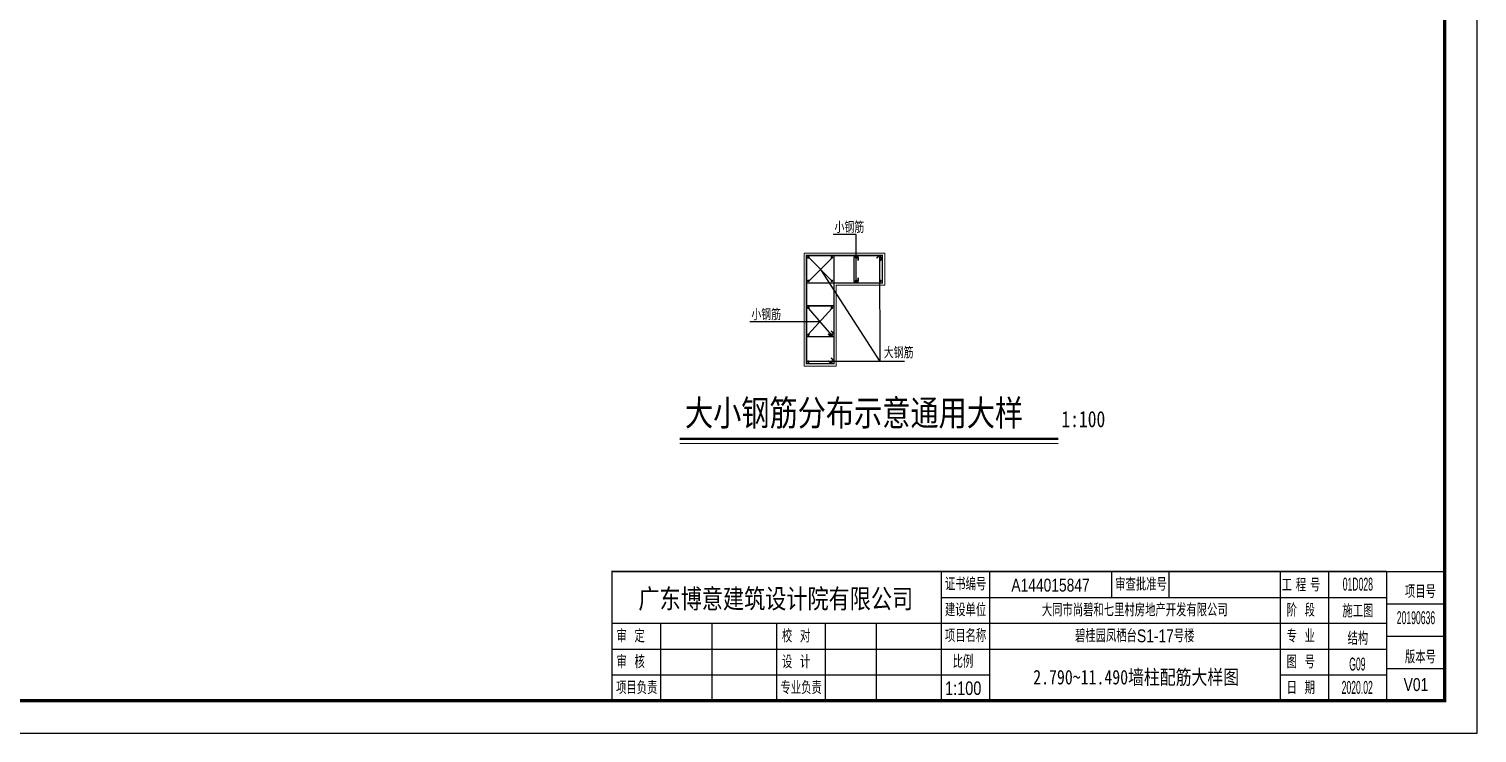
# Model space of a CAD drawing. Extents: x -129922 to 1190196, y -520662 to 139923.
# Drawn here: x 407104 to 451965, y -315877 to -294071 of the extents above; entities that cross this region are included whole.
import ezdxf
from ezdxf.enums import TextEntityAlignment as Align

# ---------------------------------------------------------------- set-up
doc = ezdxf.new("R2010")
doc.units = 0
doc.header["$LTSCALE"] = 1000
doc.header["$MEASUREMENT"] = 0
for name, color, linetype, lineweight in [('S-墙柱-REIN', 1, 'Continuous', 20), ('S-墙柱-大样细线', 7, 'Continuous', 20), ('S-大样-REIN', 1, 'Continuous', 20), ('S-通用-TEXT', 7, 'Continuous', 20)]:
    doc.layers.add(name, color=color, linetype=linetype, lineweight=lineweight)
doc.layers.add('Y-云图图框', color=7, linetype='Continuous')
doc.layers.add('z-计算配筋', color=7, linetype='Continuous')
doc.styles.add('_YT_Name', font='', dxfattribs={"width": 0.8})
doc.styles.add('_YT_Sign_Text', font='ros.shx', dxfattribs={"width": 0.8, "bigfont": 'hztxt.shx'})
doc.styles.add('BW_Rein', font='tssdeng.shx', dxfattribs={"width": 0.7, "bigfont": 'hztxt.shx'})
doc.styles.get("Standard").update_dxf_attribs({"font": 'gbenor.shx', "bigfont": 'gbcbig.shx'})
doc.styles.add('黑体', font='', dxfattribs={"width": 0.8})
doc.styles.get('_YT_Name').set_extended_font_data('SimHei')
doc.styles.get('黑体').set_extended_font_data('SimHei')

# ---------------------------------------------------------------- blocks, each defined once
blk = doc.blocks.new('ECMCTK_A1_横_单行图名--0')
for p, q in [((674.98, 50), (674.98, 26)), ((675, 50), (675, 10)), ((689.98, 50), (689.98, 10)), ((727.8, 50), (727.8, 42)), ((745.48, 50), (745.48, 42)), ((780, 50), (780, 10)), ((795, 50), (795, 10)), ((813, 50.01), (831, 50)), ((813, 50.01), (813, 10)), ((675, 42), (813, 42)), ((813, 40.01), (831, 40.01)), ((573, 34), (813, 34)), ((588, 34), (588, 10)), ((604, 10), (604, 34)), ((624, 34), (624, 10)), ((639, 34), (639, 10)), ((655, 10), (655, 34)), ((813, 30.01), (831, 30)), ((573, 26), (813, 26)), ((573, 18), (689.96, 18)), ((780, 18), (813, 18)), ((813, 20), (831, 20))]:
    blk.add_line(p, q)
at = {"color": 4}
blk.add_lwpolyline([(0, 0), (841, 0), (841, 594), (0, 594)], close=True, dxfattribs=at)
for points, const_width in [([(25, 10), (831, 10), (831, 584), (25, 584)], 1), ([(573, 10), (831, 10), (831, 50), (573, 50)], 0.45)]:
    blk.add_lwpolyline(points, close=True, dxfattribs=dict(const_width=const_width))
at = {"const_width": 0.45}
for points in [[(573, 10), (573, 50.01), (813, 50.01)], [(813, 50.01), (813, 10)]]:
    blk.add_lwpolyline(points, dxfattribs=at)
at = {"style": '_YT_Sign_Text', "width": 0.8}
for s, p in [('证书编号', (676.15, 44.14)), ('审查批准号', (728.91, 44.06)), ('工 程 号', (780.47, 43.85)), ('项目号', (818.65, 41.8)), ('建设单位', (676.15, 36.14)), ('阶  段', (782.01, 36.05)), ('审  定', (574.41, 28.05)), ('校  对', (625.66, 28.05)), ('项目名称', (676.15, 28.14)), ('专  业', (782.01, 28.05)), ('审  核', (574.41, 20.05)), ('设  计', (625.66, 20.05)), ('比例', (678.54, 20.16)), ('图  号', (782.01, 20.05)), ('版本号', (818.65, 21.55)), ('项目负责', (574.27, 12.05)), ('专业负责', (625.21, 12.05)), ('日  期', (782.01, 12.05))]:
    blk.add_text(s, height=4, dxfattribs=at).set_placement(p)
at = {"color": 80, "flags": 3}
for tag, height, p in [('YTHQINS', 3, (34.31, 585.5)), ('ECMCKEY', 3, (292.07, 288.23)), ('YTTQINS', 5.62, (848.03, 12.81)), ('YTFRAME', 3, (652.76, 5.84)), ('YTBARCODE_T1', 3, (749.78, 5.95))]:
    blk.add_attdef(tag, text='', height=height, dxfattribs=at).set_placement(p, align=Align.MIDDLE_CENTER)
for tag, height, style, width, p in [('设计单位', 6, '_YT_Name', 0.8, (623.75, 38.6)), ('证书编号', 4, '_YT_Sign_Text', 0.8, (708.87, 43.81)), ('审查批准号', 4, '_YT_Sign_Text', 0.8, (761.06, 43.81)), ('工程号', 4, '_YT_Sign_Text', 0.5, (804.08, 44.12)), ('建设单位', 4, '_YT_Sign_Text', 0.8, (734.96, 36.11)), ('阶段', 4, '_YT_Sign_Text', 0.8, (804.08, 35.81)), ('项目号', 4, '_YT_Sign_Text', 0.5, (822.08, 33.72)), ('项目名称', 4, '_YT_Sign_Text', 0.8, (734.96, 28.11)), ('专业', 4, '_YT_Sign_Text', 0.8, (804.08, 27.31)), ('图纸编号', 4, '_YT_Sign_Text', 0.5, (803.93, 19.36)), ('图纸名称', 4.5, '_YT_Name', 0.8, (735.39, 15.06)), ('出图比例', 4.2, '_YT_Sign_Text', 0.8, (681.82, 11.78)), ('日期', 4, '_YT_Sign_Text', 0.5, (803.88, 12.13)), ('版本号', 4, '_YT_Sign_Text', 0.8, (822.08, 13))]:
    blk.add_attdef(tag, text='', height=height, dxfattribs=dict(style=style, width=width)).set_placement(p, align=Align.CENTER)
at = {"style": '_YT_Sign_Text', "width": 0.8, "flags": 3}
for tag, p, height in [('[审定人]', (590.95, 27.81), 4.1), ('{审定人}', (605.87, 26.45), 6.24), ('[校对人]', (642.23, 27.82), 4.1), ('{校对人}', (658.35, 26.53), 6.24), ('[审核人]', (591.01, 19.76), 4.1), ('{审核人}', (606.98, 18.44), 6.24), ('[设计人]', (642.47, 20.21), 4.1), ('{设计人}', (658.48, 18.54), 6.24), ('[项目负责人]', (590.78, 12.01), 4.1), ('{项目负责人}', (608.28, 10.72), 6.24), ('[专业负责人]', (642.74, 11.77), 4.1), ('{专业负责人}', (658.58, 10.36), 6.24)]:
    blk.add_attdef(tag, p, '', height=height, dxfattribs=at)
at = {"color": 80, "flags": 3}
for tag, p in [('YTQRCODE', (551.04, 11.91)), ('YTBZSIT', (25, 10)), ('EXT_TK_LEFT', (25, 10))]:
    blk.add_attdef(tag, p, '', height=3, dxfattribs=at)

msp = doc.modelspace()

# ---------------------------------------------------------------- linework, layer by layer
at = {"layer": 'S-墙柱-REIN', "const_width": 40}
for points in [[(431233.7, -301148.2, 1), (431273.7, -301148.2, 1)], [(431958.7, -301148.2, 1), (431998.7, -301148.2, 1)], [(432708.7, -301148.2, 1), (432748.7, -301148.2, 1)], [(433458.7, -301148.2, 1), (433498.7, -301148.2, 1)], [(431233.7, -301873.2, 1), (431273.7, -301873.2, 1)], [(431958.7, -301873.2, 1), (431998.7, -301873.2, 1)], [(432708.7, -301873.2, 1), (432748.7, -301873.2, 1)], [(433458.7, -301873.2, 1), (433498.7, -301873.2, 1)], [(431233.7, -302706.6, 1), (431273.7, -302706.6, 1)], [(431958.7, -302706.6, 1), (431998.7, -302706.6, 1)], [(431233.7, -303539.9, 1), (431273.7, -303539.9, 1)], [(431958.7, -303539.9, 1), (431998.7, -303539.9, 1)], [(431233.7, -304373.2, 1), (431273.7, -304373.2, 1)], [(431958.7, -304373.2, 1), (431998.7, -304373.2, 1)]]:
    msp.add_lwpolyline(points, format="xyb", close=True, dxfattribs=at)
at = {"layer": 'S-墙柱-大样细线'}
msp.add_lwpolyline([(432116.2, -302010.7), (432116.2, -304510.7), (431116.2, -304510.7), (431116.2, -301010.7), (433616.2, -301010.7), (433616.2, -302010.7)], close=True, dxfattribs=at)
at = {"layer": 'S-大样-REIN', "color": 1, "const_width": 45}
for points in [[(431860.9, -304343.8), (431952.8, -304435.7), (432041.2, -304435.7), (432041.2, -301085.7), (431191.2, -301085.7), (431191.2, -304435.7), (432041.2, -304435.7), (432041.2, -304347.4), (431949.3, -304255.4)], [(433449.3, -301266.1), (433541.2, -301174.1), (433541.2, -301085.7), (431191.2, -301085.7), (431191.2, -301935.7), (433541.2, -301935.7), (433541.2, -301085.7), (433452.8, -301085.7), (433360.9, -301177.7)]]:
    msp.add_lwpolyline(points, dxfattribs=at)
at = {"layer": 'S-大样-REIN', "const_width": 45}
msp.add_lwpolyline([(432791.2, -301773.2), (432791.2, -301873.2, -1), (432666.2, -301873.2), (432666.2, -301148.2, -1), (432791.2, -301148.2), (432791.2, -301248.2)], format="xyb", dxfattribs=at)
msp.add_lwpolyline([(431949.3, -303422.1), (432041.2, -303514), (432041.2, -303602.4), (431191.2, -303602.4), (431191.2, -302644.1), (432041.2, -302644.1), (432041.2, -303602.4), (431952.8, -303602.4), (431860.9, -303510.5)], dxfattribs=at)
at = {"layer": 'S-通用-TEXT', "const_width": 70}
msp.add_lwpolyline([(427264.1, -306764.5), (438989.8, -306764.5)], dxfattribs=at)
at = {"layer": 'S-通用-TEXT'}
msp.add_lwpolyline([(427264.1, -306904.5), (438989.8, -306904.5)], dxfattribs=at)
at = {"layer": 'z-计算配筋'}
for p, q in [((431600.9, -303140), (429437.7, -303140)), ((434227.2, -304369.5), (431237.3, -304369.5))]:
    msp.add_line(p, q, dxfattribs=at)
for points in [[(432728.7, -301853.2), (432728.7, -300436.3), (432014, -300436.3)], [(431243.4, -301131.1), (431992.8, -301887.5)], [(431273.7, -301873.2), (431978.7, -301168.2)], [(433458.7, -301148.2), (433461, -304369.5)], [(431627.9, -301519.1), (433461, -304369.5)], [(431253.7, -302726.6), (431958.7, -303539.9)], [(431253.7, -303519.9), (431978.7, -302726.6)]]:
    msp.add_lwpolyline(points, dxfattribs=at)

# ---------------------------------------------------------------- block references
at = {"layer": 'Y-云图图框', "xscale": 100, "yscale": 100, "zscale": 100}
msp.add_blockref('ECMCTK_A1_横_单行图名--0', (367865.2, -315876.7), dxfattribs=at).add_auto_attribs({'图纸编号': 'G09', '图纸名称': '2.790~11.490墙柱配筋大样图', '版本号': 'V01', '项目名称': '碧桂园凤栖台S1-17号楼', '出图比例': '1:100', '工程号': '01D028', '阶段': '施工图', '专业': '结构', '日期': '2020.02', '项目号': '20190636', '建设单位': '大同市尚碧和七里村房地产开发有限公司', '设计单位': '广东博意建筑设计院有限公司', '证书编号': 'A144015847'})

# ---------------------------------------------------------------- texts
at = {"layer": 'S-通用-TEXT', "style": '黑体', "width": 0.8}
for s, height, p in [('大小钢筋分布示意通用大样', 800, (427427.4, -306361.1)), ('1:100', 500, (439087.6, -306403.7))]:
    msp.add_text(s, height=height, dxfattribs=at).set_placement(p)
at = {"layer": 'z-计算配筋', "style": 'BW_Rein', "width": 0.7}
for s, p in [('小钢筋', (432060.7, -300387.5)), ('小钢筋', (429484.4, -303091.3)), ('大钢筋', (433587.5, -304271.8))]:
    msp.add_text(s, height=350, dxfattribs=at).set_placement(p)

doc.saveas('drawing.dxf')
